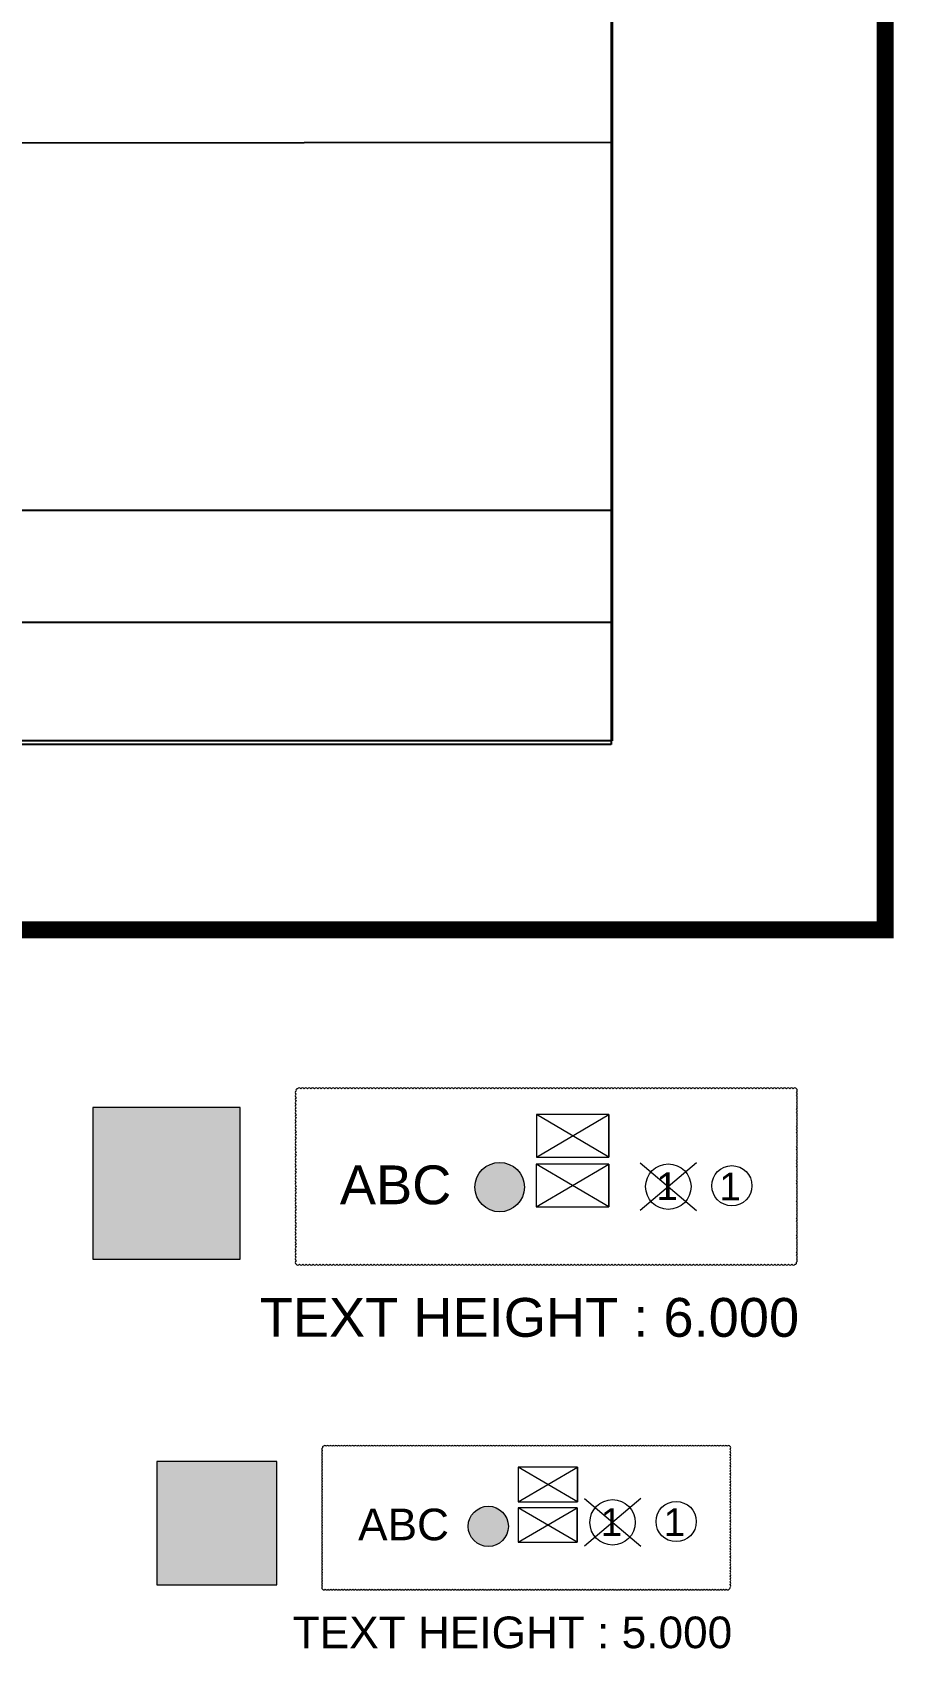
# Model space of a CAD drawing. Header units: inches. Extents: x -2907330 to 774627, y -12404360 to 10502691.
# Drawn here: x 15129.8 to 15265.9, y 2099.7 to 2355.2 of the extents above; entities that cross this region are included whole.
import ezdxf

# ---------------------------------------------------------------- set-up
doc = ezdxf.new("R2010")
doc.units = ezdxf.units.IN
doc.header["$MEASUREMENT"] = 0
doc.layers.add('CABLE SERVICE', color=7, linetype='Continuous', lineweight=0)
doc.styles.add('style1', font='arial.ttf', dxfattribs={"height": 2})

msp = doc.modelspace()

# ---------------------------------------------------------------- hatches: boundary and pattern name
at = {"lineweight": 0}
h = msp.add_hatch(color=3, dxfattribs=at)
h.dxf.hatch_style = 1
h.paths.add_polyline_path([(15162.62, 2185.22), (15139.3, 2185.22), (15139.3, 2161.24), (15162.62, 2161.24)])
h = msp.add_hatch(color=5, dxfattribs=at)
h.dxf.hatch_style = 1
h.paths.add_polyline_path([(15199.73, 2172.62, 1), (15207.55, 2172.62, 1)])
h = msp.add_hatch(color=3, dxfattribs=at)
h.dxf.hatch_style = 1
h.paths.add_polyline_path([(15168.43, 2129.27), (15149.43, 2129.27), (15149.43, 2109.73), (15168.43, 2109.73)])
h = msp.add_hatch(color=5, dxfattribs=at)
h.dxf.hatch_style = 1
h.paths.add_polyline_path([(15198.65, 2119, 1), (15205.02, 2119, 1)])

# ---------------------------------------------------------------- linework, layer by layer
at = {"color": 7, "linetype": 'Continuous'}
for p, q in [((13219.25, 2334.93), (15221.44, 2337.82)), ((14611.17, 2279.65), (15221.29, 2279.65)), ((14611.17, 2261.91), (15221.29, 2261.91))]:
    msp.add_line(p, q, dxfattribs=at)
at = {"linetype": 'Continuous', "const_width": 2.7}
msp.add_lwpolyline([(15264.58, 3866.02), (12871.15, 3866.02), (12871.15, 2213.3), (15264.58, 2213.3)], close=True, dxfattribs=at)
for points in [[(12914.43, 3836.72), (15221.29, 3836.72), (15221.29, 2242.6), (12914.43, 2242.6)], [(12914.58, 3837.26), (15221.44, 3837.26), (15221.44, 2243.15), (12914.58, 2243.15)]]:
    msp.add_lwpolyline(points, close=True)
at = {"lineweight": 5}
for points in [[(15171.45, 2160.42, 0.520567), (15171.99, 2160.42, 0.520567), (15172.52, 2160.42, 0.520567), (15173.06, 2160.42, 0.520567), (15173.6, 2160.42, 0.520567), (15174.13, 2160.42, 0.520567), (15174.67, 2160.42, 0.520567), (15175.21, 2160.42, 0.520567), (15175.74, 2160.42, 0.520567), (15176.28, 2160.42, 0.520567), (15176.82, 2160.42, 0.520567), (15177.35, 2160.42, 0.520567), (15177.89, 2160.42, 0.520567), (15178.43, 2160.42, 0.520567), (15178.96, 2160.42, 0.520567), (15179.5, 2160.42, 0.520567), (15180.04, 2160.42, 0.520567), (15180.57, 2160.42, 0.520567), (15181.11, 2160.42, 0.520567), (15181.65, 2160.42, 0.520567), (15182.19, 2160.42, 0.520567), (15182.72, 2160.42, 0.520567), (15183.26, 2160.42, 0.520567), (15183.8, 2160.42, 0.520567), (15184.33, 2160.42, 0.520567), (15184.87, 2160.42, 0.520567), (15185.41, 2160.42, 0.520567), (15185.94, 2160.42, 0.520567), (15186.48, 2160.42, 0.520567), (15187.02, 2160.42, 0.520567), (15187.55, 2160.42, 0.520567), (15188.09, 2160.42, 0.520567), (15188.63, 2160.42, 0.520567), (15189.16, 2160.42, 0.520567), (15189.7, 2160.42, 0.520567), (15190.24, 2160.42, 0.520567), (15190.77, 2160.42, 0.520567), (15191.31, 2160.42, 0.520567), (15191.85, 2160.42, 0.520567), (15192.38, 2160.42, 0.520567), (15192.92, 2160.42, 0.520567), (15193.46, 2160.42, 0.520567), (15194, 2160.42, 0.520567), (15194.53, 2160.42, 0.520567), (15195.07, 2160.42, 0.520567), (15195.61, 2160.42, 0.520567), (15196.14, 2160.42, 0.520567), (15196.68, 2160.42, 0.520567), (15197.22, 2160.42, 0.520567), (15197.75, 2160.42, 0.520567), (15198.29, 2160.42, 0.520567), (15198.83, 2160.42, 0.520567), (15199.36, 2160.42, 0.520567), (15199.9, 2160.42, 0.520567), (15200.44, 2160.42, 0.520567), (15200.97, 2160.42, 0.520567), (15201.51, 2160.42, 0.520567), (15202.05, 2160.42, 0.520567), (15202.58, 2160.42, 0.520567), (15203.12, 2160.42, 0.520567), (15203.66, 2160.42, 0.520567), (15204.19, 2160.42, 0.520567), (15204.73, 2160.42, 0.520567), (15205.27, 2160.42, 0.520567), (15205.81, 2160.42, 0.520567), (15206.34, 2160.42, 0.520567), (15206.88, 2160.42, 0.520567), (15207.42, 2160.42, 0.520567), (15207.95, 2160.42, 0.520567), (15208.49, 2160.42, 0.520567), (15209.03, 2160.42, 0.520567), (15209.56, 2160.42, 0.520567), (15210.1, 2160.42, 0.520567), (15210.64, 2160.42, 0.520567), (15211.17, 2160.42, 0.520567), (15211.71, 2160.42, 0.520567), (15212.25, 2160.42, 0.520567), (15212.78, 2160.42, 0.520567), (15213.32, 2160.42, 0.520567), (15213.86, 2160.42, 0.520567), (15214.39, 2160.42, 0.520567), (15214.93, 2160.42, 0.520567), (15215.47, 2160.42, 0.520567), (15216.01, 2160.42, 0.520567), (15216.54, 2160.42, 0.520567), (15217.08, 2160.42, 0.520567), (15217.62, 2160.42, 0.520567), (15218.15, 2160.42, 0.520567), (15218.69, 2160.42, 0.520567), (15219.23, 2160.42, 0.520567), (15219.76, 2160.42, 0.520567), (15220.3, 2160.42, 0.520567), (15220.84, 2160.42, 0.520567), (15221.37, 2160.42, 0.520567), (15221.91, 2160.42, 0.520567), (15222.45, 2160.42, 0.520567), (15222.98, 2160.42, 0.520567), (15223.52, 2160.42, 0.520567), (15224.06, 2160.42, 0.520567), (15224.59, 2160.42, 0.520567), (15225.13, 2160.42, 0.520567), (15225.67, 2160.42, 0.520567), (15226.2, 2160.42, 0.520567), (15226.74, 2160.42, 0.520567), (15227.28, 2160.42, 0.520567), (15227.82, 2160.42, 0.520567), (15228.35, 2160.42, 0.520567), (15228.89, 2160.42, 0.520567), (15229.43, 2160.42, 0.520567), (15229.96, 2160.42, 0.520567), (15230.5, 2160.42, 0.520567), (15231.04, 2160.42, 0.520567), (15231.57, 2160.42, 0.520567), (15232.11, 2160.42, 0.520567), (15232.65, 2160.42, 0.520567), (15233.18, 2160.42, 0.520567), (15233.72, 2160.42, 0.520567), (15234.26, 2160.42, 0.520567), (15234.79, 2160.42, 0.520567), (15235.33, 2160.42, 0.520567), (15235.87, 2160.42, 0.520567), (15236.4, 2160.42, 0.520567), (15236.94, 2160.42, 0.520567), (15237.48, 2160.42, 0.520567), (15238.01, 2160.42, 0.520567), (15238.55, 2160.42, 0.520567), (15239.09, 2160.42, 0.520567), (15239.63, 2160.42, 0.520567), (15240.16, 2160.42, 0.520567), (15240.7, 2160.42, 0.520567), (15241.24, 2160.42, 0.520567), (15241.77, 2160.42, 0.520567), (15242.31, 2160.42, 0.520567), (15242.85, 2160.42, 0.520567), (15243.38, 2160.42, 0.520567), (15243.92, 2160.42, 0.520567), (15244.46, 2160.42, 0.520567), (15244.99, 2160.42, 0.520567), (15245.53, 2160.42, 0.520567), (15246.07, 2160.42, 0.520567), (15246.6, 2160.42, 0.520567), (15247.14, 2160.42, 0.520567), (15247.68, 2160.42, 0.520567), (15248.21, 2160.42, 0.520567), (15248.75, 2160.42, 0.520567), (15249.29, 2160.42, 0.520567), (15249.83, 2160.42, 0.520567), (15250.36, 2160.42, 0.520567), (15250.55, 2160.77, 0.520567), (15250.55, 2161.3, 0.520567), (15250.55, 2161.84, 0.520567), (15250.55, 2162.38, 0.520567), (15250.55, 2162.91, 0.520567), (15250.55, 2163.45, 0.520567), (15250.55, 2163.99, 0.520567), (15250.55, 2164.52, 0.520567), (15250.55, 2165.06, 0.520567), (15250.55, 2165.6, 0.520567), (15250.55, 2166.14, 0.520567), (15250.55, 2166.67, 0.520567), (15250.55, 2167.21, 0.520567), (15250.55, 2167.75, 0.520567), (15250.55, 2168.28, 0.520567), (15250.55, 2168.82, 0.520567), (15250.55, 2169.36, 0.520567), (15250.55, 2169.89, 0.520567), (15250.55, 2170.43, 0.520567), (15250.55, 2170.97, 0.520567), (15250.55, 2171.5, 0.520567), (15250.55, 2172.04, 0.520567), (15250.55, 2172.58, 0.520567), (15250.55, 2173.11, 0.520567), (15250.55, 2173.65, 0.520567), (15250.55, 2174.19, 0.520567), (15250.55, 2174.72, 0.520567), (15250.55, 2175.26, 0.520567), (15250.55, 2175.8, 0.520567), (15250.55, 2176.33, 0.520567), (15250.55, 2176.87, 0.520567), (15250.55, 2177.41, 0.520567), (15250.55, 2177.95, 0.520567), (15250.55, 2178.48, 0.520567), (15250.55, 2179.02, 0.520567), (15250.55, 2179.56, 0.520567), (15250.55, 2180.09, 0.520567), (15250.55, 2180.63, 0.520567), (15250.55, 2181.17, 0.520567), (15250.55, 2181.7, 0.520567), (15250.55, 2182.24, 0.520567), (15250.55, 2182.78, 0.520567), (15250.55, 2183.31, 0.520567), (15250.55, 2183.85, 0.520567), (15250.55, 2184.39, 0.520567), (15250.55, 2184.92, 0.520567), (15250.55, 2185.46, 0.520567), (15250.55, 2186, 0.520567), (15250.55, 2186.53, 0.520567), (15250.55, 2187.07, 0.520567), (15250.55, 2187.61, 0.520567), (15250.55, 2188.15, 0.520567), (15250.04, 2188.17, 0.520567), (15249.5, 2188.17, 0.520567), (15248.96, 2188.17, 0.520567), (15248.43, 2188.17, 0.520567), (15247.89, 2188.17, 0.520567), (15247.35, 2188.17, 0.520567), (15246.82, 2188.17, 0.520567), (15246.28, 2188.17, 0.520567), (15245.74, 2188.17, 0.520567), (15245.21, 2188.17, 0.520567), (15244.67, 2188.17, 0.520567), (15244.13, 2188.17, 0.520567), (15243.6, 2188.17, 0.520567), (15243.06, 2188.17, 0.520567), (15242.52, 2188.17, 0.520567), (15241.99, 2188.17, 0.520567), (15241.45, 2188.17, 0.520567), (15240.91, 2188.17, 0.520567), (15240.37, 2188.17, 0.520567), (15239.84, 2188.17, 0.520567), (15239.3, 2188.17, 0.520567), (15238.76, 2188.17, 0.520567), (15238.23, 2188.17, 0.520567), (15237.69, 2188.17, 0.520567), (15237.15, 2188.17, 0.520567), (15236.62, 2188.17, 0.520567), (15236.08, 2188.17, 0.520567), (15235.54, 2188.17, 0.520567), (15235.01, 2188.17, 0.520567), (15234.47, 2188.17, 0.520567), (15233.93, 2188.17, 0.520567), (15233.4, 2188.17, 0.520567), (15232.86, 2188.17, 0.520567), (15232.32, 2188.17, 0.520567), (15231.79, 2188.17, 0.520567), (15231.25, 2188.17, 0.520567), (15230.71, 2188.17, 0.520567), (15230.18, 2188.17, 0.520567), (15229.64, 2188.17, 0.520567), (15229.1, 2188.17, 0.520567), (15228.56, 2188.17, 0.520567), (15228.03, 2188.17, 0.520567), (15227.49, 2188.17, 0.520567), (15226.95, 2188.17, 0.520567), (15226.42, 2188.17, 0.520567), (15225.88, 2188.17, 0.520567), (15225.34, 2188.17, 0.520567), (15224.81, 2188.17, 0.520567), (15224.27, 2188.17, 0.520567), (15223.73, 2188.17, 0.520567), (15223.2, 2188.17, 0.520567), (15222.66, 2188.17, 0.520567), (15222.12, 2188.17, 0.520567), (15221.59, 2188.17, 0.520567), (15221.05, 2188.17, 0.520567), (15220.51, 2188.17, 0.520567), (15219.98, 2188.17, 0.520567), (15219.44, 2188.17, 0.520567), (15218.9, 2188.17, 0.520567), (15218.37, 2188.17, 0.520567), (15217.83, 2188.17, 0.520567), (15217.29, 2188.17, 0.520567), (15216.75, 2188.17, 0.520567), (15216.22, 2188.17, 0.520567), (15215.68, 2188.17, 0.520567), (15215.14, 2188.17, 0.520567), (15214.61, 2188.17, 0.520567), (15214.07, 2188.17, 0.520567), (15213.53, 2188.17, 0.520567), (15213, 2188.17, 0.520567), (15212.46, 2188.17, 0.520567), (15211.92, 2188.17, 0.520567), (15211.39, 2188.17, 0.520567), (15210.85, 2188.17, 0.520567), (15210.31, 2188.17, 0.520567), (15209.78, 2188.17, 0.520567), (15209.24, 2188.17, 0.520567), (15208.7, 2188.17, 0.520567), (15208.17, 2188.17, 0.520567), (15207.63, 2188.17, 0.520567), (15207.09, 2188.17, 0.520567), (15206.55, 2188.17, 0.520567), (15206.02, 2188.17, 0.520567), (15205.48, 2188.17, 0.520567), (15204.94, 2188.17, 0.520567), (15204.41, 2188.17, 0.520567), (15203.87, 2188.17, 0.520567), (15203.33, 2188.17, 0.520567), (15202.8, 2188.17, 0.520567), (15202.26, 2188.17, 0.520567), (15201.72, 2188.17, 0.520567), (15201.19, 2188.17, 0.520567), (15200.65, 2188.17, 0.520567), (15200.11, 2188.17, 0.520567), (15199.58, 2188.17, 0.520567), (15199.04, 2188.17, 0.520567), (15198.5, 2188.17, 0.520567), (15197.97, 2188.17, 0.520567), (15197.43, 2188.17, 0.520567), (15196.89, 2188.17, 0.520567), (15196.36, 2188.17, 0.520567), (15195.82, 2188.17, 0.520567), (15195.28, 2188.17, 0.520567), (15194.74, 2188.17, 0.520567), (15194.21, 2188.17, 0.520567), (15193.67, 2188.17, 0.520567), (15193.13, 2188.17, 0.520567), (15192.6, 2188.17, 0.520567), (15192.06, 2188.17, 0.520567), (15191.52, 2188.17, 0.520567), (15190.99, 2188.17, 0.520567), (15190.45, 2188.17, 0.520567), (15189.91, 2188.17, 0.520567), (15189.38, 2188.17, 0.520567), (15188.84, 2188.17, 0.520567), (15188.3, 2188.17, 0.520567), (15187.77, 2188.17, 0.520567), (15187.23, 2188.17, 0.520567), (15186.69, 2188.17, 0.520567), (15186.16, 2188.17, 0.520567), (15185.62, 2188.17, 0.520567), (15185.08, 2188.17, 0.520567), (15184.54, 2188.17, 0.520567), (15184.01, 2188.17, 0.520567), (15183.47, 2188.17, 0.520567), (15182.93, 2188.17, 0.520567), (15182.4, 2188.17, 0.520567), (15181.86, 2188.17, 0.520567), (15181.32, 2188.17, 0.520567), (15180.79, 2188.17, 0.520567), (15180.25, 2188.17, 0.520567), (15179.71, 2188.17, 0.520567), (15179.18, 2188.17, 0.520567), (15178.64, 2188.17, 0.520567), (15178.1, 2188.17, 0.520567), (15177.57, 2188.17, 0.520567), (15177.03, 2188.17, 0.520567), (15176.49, 2188.17, 0.520567), (15175.96, 2188.17, 0.520567), (15175.42, 2188.17, 0.520567), (15174.88, 2188.17, 0.520567), (15174.35, 2188.17, 0.520567), (15173.81, 2188.17, 0.520567), (15173.27, 2188.17, 0.520567), (15172.73, 2188.17, 0.520567), (15172.2, 2188.17, 0.520567), (15171.66, 2188.17, 0.520567), (15171.45, 2187.84, 0.520567), (15171.45, 2187.31, 0.520567), (15171.45, 2186.77, 0.520567), (15171.45, 2186.23, 0.520567), (15171.45, 2185.69, 0.520567), (15171.45, 2185.16, 0.520567), (15171.45, 2184.62, 0.520567), (15171.45, 2184.08, 0.520567), (15171.45, 2183.55, 0.520567), (15171.45, 2183.01, 0.520567), (15171.45, 2182.47, 0.520567), (15171.45, 2181.94, 0.520567), (15171.45, 2181.4, 0.520567), (15171.45, 2180.86, 0.520567), (15171.45, 2180.33, 0.520567), (15171.45, 2179.79, 0.520567), (15171.45, 2179.25, 0.520567), (15171.45, 2178.72, 0.520567), (15171.45, 2178.18, 0.520567), (15171.45, 2177.64, 0.520567), (15171.45, 2177.11, 0.520567), (15171.45, 2176.57, 0.520567), (15171.45, 2176.03, 0.520567), (15171.45, 2175.5, 0.520567), (15171.45, 2174.96, 0.520567), (15171.45, 2174.42, 0.520567), (15171.45, 2173.88, 0.520567), (15171.45, 2173.35, 0.520567), (15171.45, 2172.81, 0.520567), (15171.45, 2172.27, 0.520567), (15171.45, 2171.74, 0.520567), (15171.45, 2171.2, 0.520567), (15171.45, 2170.66, 0.520567), (15171.45, 2170.13, 0.520567), (15171.45, 2169.59, 0.520567), (15171.45, 2169.05, 0.520567), (15171.45, 2168.52, 0.520567), (15171.45, 2167.98, 0.520567), (15171.45, 2167.44, 0.520567), (15171.45, 2166.91, 0.520567), (15171.45, 2166.37, 0.520567), (15171.45, 2165.83, 0.520567), (15171.45, 2165.3, 0.520567), (15171.45, 2164.76, 0.520567), (15171.45, 2164.22, 0.520567), (15171.45, 2163.69, 0.520567), (15171.45, 2163.15, 0.520567), (15171.45, 2162.61, 0.520567), (15171.45, 2162.07, 0.520567), (15171.45, 2161.54, 0.520567), (15171.45, 2161, 0.520567)], [(15175.62, 2109.07, 0.520567), (15176.05, 2109.07, 0.520567), (15176.49, 2109.07, 0.520567), (15176.93, 2109.07, 0.520567), (15177.37, 2109.07, 0.520567), (15177.8, 2109.07, 0.520567), (15178.24, 2109.07, 0.520567), (15178.68, 2109.07, 0.520567), (15179.12, 2109.07, 0.520567), (15179.55, 2109.07, 0.520567), (15179.99, 2109.07, 0.520567), (15180.43, 2109.07, 0.520567), (15180.86, 2109.07, 0.520567), (15181.3, 2109.07, 0.520567), (15181.74, 2109.07, 0.520567), (15182.18, 2109.07, 0.520567), (15182.61, 2109.07, 0.520567), (15183.05, 2109.07, 0.520567), (15183.49, 2109.07, 0.520567), (15183.93, 2109.07, 0.520567), (15184.36, 2109.07, 0.520567), (15184.8, 2109.07, 0.520567), (15185.24, 2109.07, 0.520567), (15185.67, 2109.07, 0.520567), (15186.11, 2109.07, 0.520567), (15186.55, 2109.07, 0.520567), (15186.99, 2109.07, 0.520567), (15187.42, 2109.07, 0.520567), (15187.86, 2109.07, 0.520567), (15188.3, 2109.07, 0.520567), (15188.74, 2109.07, 0.520567), (15189.17, 2109.07, 0.520567), (15189.61, 2109.07, 0.520567), (15190.05, 2109.07, 0.520567), (15190.49, 2109.07, 0.520567), (15190.92, 2109.07, 0.520567), (15191.36, 2109.07, 0.520567), (15191.8, 2109.07, 0.520567), (15192.23, 2109.07, 0.520567), (15192.67, 2109.07, 0.520567), (15193.11, 2109.07, 0.520567), (15193.55, 2109.07, 0.520567), (15193.98, 2109.07, 0.520567), (15194.42, 2109.07, 0.520567), (15194.86, 2109.07, 0.520567), (15195.3, 2109.07, 0.520567), (15195.73, 2109.07, 0.520567), (15196.17, 2109.07, 0.520567), (15196.61, 2109.07, 0.520567), (15197.04, 2109.07, 0.520567), (15197.48, 2109.07, 0.520567), (15197.92, 2109.07, 0.520567), (15198.36, 2109.07, 0.520567), (15198.79, 2109.07, 0.520567), (15199.23, 2109.07, 0.520567), (15199.67, 2109.07, 0.520567), (15200.11, 2109.07, 0.520567), (15200.54, 2109.07, 0.520567), (15200.98, 2109.07, 0.520567), (15201.42, 2109.07, 0.520567), (15201.85, 2109.07, 0.520567), (15202.29, 2109.07, 0.520567), (15202.73, 2109.07, 0.520567), (15203.17, 2109.07, 0.520567), (15203.6, 2109.07, 0.520567), (15204.04, 2109.07, 0.520567), (15204.48, 2109.07, 0.520567), (15204.92, 2109.07, 0.520567), (15205.35, 2109.07, 0.520567), (15205.79, 2109.07, 0.520567), (15206.23, 2109.07, 0.520567), (15206.66, 2109.07, 0.520567), (15207.1, 2109.07, 0.520567), (15207.54, 2109.07, 0.520567), (15207.98, 2109.07, 0.520567), (15208.41, 2109.07, 0.520567), (15208.85, 2109.07, 0.520567), (15209.29, 2109.07, 0.520567), (15209.73, 2109.07, 0.520567), (15210.16, 2109.07, 0.520567), (15210.6, 2109.07, 0.520567), (15211.04, 2109.07, 0.520567), (15211.47, 2109.07, 0.520567), (15211.91, 2109.07, 0.520567), (15212.35, 2109.07, 0.520567), (15212.79, 2109.07, 0.520567), (15213.22, 2109.07, 0.520567), (15213.66, 2109.07, 0.520567), (15214.1, 2109.07, 0.520567), (15214.54, 2109.07, 0.520567), (15214.97, 2109.07, 0.520567), (15215.41, 2109.07, 0.520567), (15215.85, 2109.07, 0.520567), (15216.29, 2109.07, 0.520567), (15216.72, 2109.07, 0.520567), (15217.16, 2109.07, 0.520567), (15217.6, 2109.07, 0.520567), (15218.03, 2109.07, 0.520567), (15218.47, 2109.07, 0.520567), (15218.91, 2109.07, 0.520567), (15219.35, 2109.07, 0.520567), (15219.78, 2109.07, 0.520567), (15220.22, 2109.07, 0.520567), (15220.66, 2109.07, 0.520567), (15221.1, 2109.07, 0.520567), (15221.53, 2109.07, 0.520567), (15221.97, 2109.07, 0.520567), (15222.41, 2109.07, 0.520567), (15222.84, 2109.07, 0.520567), (15223.28, 2109.07, 0.520567), (15223.72, 2109.07, 0.520567), (15224.16, 2109.07, 0.520567), (15224.59, 2109.07, 0.520567), (15225.03, 2109.07, 0.520567), (15225.47, 2109.07, 0.520567), (15225.91, 2109.07, 0.520567), (15226.34, 2109.07, 0.520567), (15226.78, 2109.07, 0.520567), (15227.22, 2109.07, 0.520567), (15227.65, 2109.07, 0.520567), (15228.09, 2109.07, 0.520567), (15228.53, 2109.07, 0.520567), (15228.97, 2109.07, 0.520567), (15229.4, 2109.07, 0.520567), (15229.84, 2109.07, 0.520567), (15230.28, 2109.07, 0.520567), (15230.72, 2109.07, 0.520567), (15231.15, 2109.07, 0.520567), (15231.59, 2109.07, 0.520567), (15232.03, 2109.07, 0.520567), (15232.46, 2109.07, 0.520567), (15232.9, 2109.07, 0.520567), (15233.34, 2109.07, 0.520567), (15233.78, 2109.07, 0.520567), (15234.21, 2109.07, 0.520567), (15234.65, 2109.07, 0.520567), (15235.09, 2109.07, 0.520567), (15235.53, 2109.07, 0.520567), (15235.96, 2109.07, 0.520567), (15236.4, 2109.07, 0.520567), (15236.84, 2109.07, 0.520567), (15237.28, 2109.07, 0.520567), (15237.71, 2109.07, 0.520567), (15238.15, 2109.07, 0.520567), (15238.59, 2109.07, 0.520567), (15239.02, 2109.07, 0.520567), (15239.46, 2109.07, 0.520567), (15239.9, 2109.07, 0.520567), (15240.05, 2109.35, 0.520567), (15240.05, 2109.79, 0.520567), (15240.05, 2110.22, 0.520567), (15240.05, 2110.66, 0.520567), (15240.05, 2111.1, 0.520567), (15240.05, 2111.54, 0.520567), (15240.05, 2111.97, 0.520567), (15240.05, 2112.41, 0.520567), (15240.05, 2112.85, 0.520567), (15240.05, 2113.29, 0.520567), (15240.05, 2113.72, 0.520567), (15240.05, 2114.16, 0.520567), (15240.05, 2114.6, 0.520567), (15240.05, 2115.03, 0.520567), (15240.05, 2115.47, 0.520567), (15240.05, 2115.91, 0.520567), (15240.05, 2116.35, 0.520567), (15240.05, 2116.78, 0.520567), (15240.05, 2117.22, 0.520567), (15240.05, 2117.66, 0.520567), (15240.05, 2118.1, 0.520567), (15240.05, 2118.53, 0.520567), (15240.05, 2118.97, 0.520567), (15240.05, 2119.41, 0.520567), (15240.05, 2119.84, 0.520567), (15240.05, 2120.28, 0.520567), (15240.05, 2120.72, 0.520567), (15240.05, 2121.16, 0.520567), (15240.05, 2121.59, 0.520567), (15240.05, 2122.03, 0.520567), (15240.05, 2122.47, 0.520567), (15240.05, 2122.91, 0.520567), (15240.05, 2123.34, 0.520567), (15240.05, 2123.78, 0.520567), (15240.05, 2124.22, 0.520567), (15240.05, 2124.65, 0.520567), (15240.05, 2125.09, 0.520567), (15240.05, 2125.53, 0.520567), (15240.05, 2125.97, 0.520567), (15240.05, 2126.4, 0.520567), (15240.05, 2126.84, 0.520567), (15240.05, 2127.28, 0.520567), (15240.05, 2127.72, 0.520567), (15240.05, 2128.15, 0.520567), (15240.05, 2128.59, 0.520567), (15240.05, 2129.03, 0.520567), (15240.05, 2129.47, 0.520567), (15240.05, 2129.9, 0.520567), (15240.05, 2130.34, 0.520567), (15240.05, 2130.78, 0.520567), (15240.05, 2131.21, 0.520567), (15240.05, 2131.65, 0.520567), (15239.63, 2131.67, 0.520567), (15239.2, 2131.67, 0.520567), (15238.76, 2131.67, 0.520567), (15238.32, 2131.67, 0.520567), (15237.89, 2131.67, 0.520567), (15237.45, 2131.67, 0.520567), (15237.01, 2131.67, 0.520567), (15236.57, 2131.67, 0.520567), (15236.14, 2131.67, 0.520567), (15235.7, 2131.67, 0.520567), (15235.26, 2131.67, 0.520567), (15234.82, 2131.67, 0.520567), (15234.39, 2131.67, 0.520567), (15233.95, 2131.67, 0.520567), (15233.51, 2131.67, 0.520567), (15233.08, 2131.67, 0.520567), (15232.64, 2131.67, 0.520567), (15232.2, 2131.67, 0.520567), (15231.76, 2131.67, 0.520567), (15231.33, 2131.67, 0.520567), (15230.89, 2131.67, 0.520567), (15230.45, 2131.67, 0.520567), (15230.01, 2131.67, 0.520567), (15229.58, 2131.67, 0.520567), (15229.14, 2131.67, 0.520567), (15228.7, 2131.67, 0.520567), (15228.27, 2131.67, 0.520567), (15227.83, 2131.67, 0.520567), (15227.39, 2131.67, 0.520567), (15226.95, 2131.67, 0.520567), (15226.52, 2131.67, 0.520567), (15226.08, 2131.67, 0.520567), (15225.64, 2131.67, 0.520567), (15225.2, 2131.67, 0.520567), (15224.77, 2131.67, 0.520567), (15224.33, 2131.67, 0.520567), (15223.89, 2131.67, 0.520567), (15223.46, 2131.67, 0.520567), (15223.02, 2131.67, 0.520567), (15222.58, 2131.67, 0.520567), (15222.14, 2131.67, 0.520567), (15221.71, 2131.67, 0.520567), (15221.27, 2131.67, 0.520567), (15220.83, 2131.67, 0.520567), (15220.39, 2131.67, 0.520567), (15219.96, 2131.67, 0.520567), (15219.52, 2131.67, 0.520567), (15219.08, 2131.67, 0.520567), (15218.64, 2131.67, 0.520567), (15218.21, 2131.67, 0.520567), (15217.77, 2131.67, 0.520567), (15217.33, 2131.67, 0.520567), (15216.9, 2131.67, 0.520567), (15216.46, 2131.67, 0.520567), (15216.02, 2131.67, 0.520567), (15215.58, 2131.67, 0.520567), (15215.15, 2131.67, 0.520567), (15214.71, 2131.67, 0.520567), (15214.27, 2131.67, 0.520567), (15213.83, 2131.67, 0.520567), (15213.4, 2131.67, 0.520567), (15212.96, 2131.67, 0.520567), (15212.52, 2131.67, 0.520567), (15212.09, 2131.67, 0.520567), (15211.65, 2131.67, 0.520567), (15211.21, 2131.67, 0.520567), (15210.77, 2131.67, 0.520567), (15210.34, 2131.67, 0.520567), (15209.9, 2131.67, 0.520567), (15209.46, 2131.67, 0.520567), (15209.02, 2131.67, 0.520567), (15208.59, 2131.67, 0.520567), (15208.15, 2131.67, 0.520567), (15207.71, 2131.67, 0.520567), (15207.28, 2131.67, 0.520567), (15206.84, 2131.67, 0.520567), (15206.4, 2131.67, 0.520567), (15205.96, 2131.67, 0.520567), (15205.53, 2131.67, 0.520567), (15205.09, 2131.67, 0.520567), (15204.65, 2131.67, 0.520567), (15204.21, 2131.67, 0.520567), (15203.78, 2131.67, 0.520567), (15203.34, 2131.67, 0.520567), (15202.9, 2131.67, 0.520567), (15202.47, 2131.67, 0.520567), (15202.03, 2131.67, 0.520567), (15201.59, 2131.67, 0.520567), (15201.15, 2131.67, 0.520567), (15200.72, 2131.67, 0.520567), (15200.28, 2131.67, 0.520567), (15199.84, 2131.67, 0.520567), (15199.4, 2131.67, 0.520567), (15198.97, 2131.67, 0.520567), (15198.53, 2131.67, 0.520567), (15198.09, 2131.67, 0.520567), (15197.65, 2131.67, 0.520567), (15197.22, 2131.67, 0.520567), (15196.78, 2131.67, 0.520567), (15196.34, 2131.67, 0.520567), (15195.91, 2131.67, 0.520567), (15195.47, 2131.67, 0.520567), (15195.03, 2131.67, 0.520567), (15194.59, 2131.67, 0.520567), (15194.16, 2131.67, 0.520567), (15193.72, 2131.67, 0.520567), (15193.28, 2131.67, 0.520567), (15192.84, 2131.67, 0.520567), (15192.41, 2131.67, 0.520567), (15191.97, 2131.67, 0.520567), (15191.53, 2131.67, 0.520567), (15191.1, 2131.67, 0.520567), (15190.66, 2131.67, 0.520567), (15190.22, 2131.67, 0.520567), (15189.78, 2131.67, 0.520567), (15189.35, 2131.67, 0.520567), (15188.91, 2131.67, 0.520567), (15188.47, 2131.67, 0.520567), (15188.03, 2131.67, 0.520567), (15187.6, 2131.67, 0.520567), (15187.16, 2131.67, 0.520567), (15186.72, 2131.67, 0.520567), (15186.29, 2131.67, 0.520567), (15185.85, 2131.67, 0.520567), (15185.41, 2131.67, 0.520567), (15184.97, 2131.67, 0.520567), (15184.54, 2131.67, 0.520567), (15184.1, 2131.67, 0.520567), (15183.66, 2131.67, 0.520567), (15183.22, 2131.67, 0.520567), (15182.79, 2131.67, 0.520567), (15182.35, 2131.67, 0.520567), (15181.91, 2131.67, 0.520567), (15181.48, 2131.67, 0.520567), (15181.04, 2131.67, 0.520567), (15180.6, 2131.67, 0.520567), (15180.16, 2131.67, 0.520567), (15179.73, 2131.67, 0.520567), (15179.29, 2131.67, 0.520567), (15178.85, 2131.67, 0.520567), (15178.41, 2131.67, 0.520567), (15177.98, 2131.67, 0.520567), (15177.54, 2131.67, 0.520567), (15177.1, 2131.67, 0.520567), (15176.67, 2131.67, 0.520567), (15176.23, 2131.67, 0.520567), (15175.79, 2131.67, 0.520567), (15175.62, 2131.4, 0.520567), (15175.62, 2130.97, 0.520567), (15175.62, 2130.53, 0.520567), (15175.62, 2130.09, 0.520567), (15175.62, 2129.66, 0.520567), (15175.62, 2129.22, 0.520567), (15175.62, 2128.78, 0.520567), (15175.62, 2128.34, 0.520567), (15175.62, 2127.91, 0.520567), (15175.62, 2127.47, 0.520567), (15175.62, 2127.03, 0.520567), (15175.62, 2126.59, 0.520567), (15175.62, 2126.16, 0.520567), (15175.62, 2125.72, 0.520567), (15175.62, 2125.28, 0.520567), (15175.62, 2124.85, 0.520567), (15175.62, 2124.41, 0.520567), (15175.62, 2123.97, 0.520567), (15175.62, 2123.53, 0.520567), (15175.62, 2123.1, 0.520567), (15175.62, 2122.66, 0.520567), (15175.62, 2122.22, 0.520567), (15175.62, 2121.78, 0.520567), (15175.62, 2121.35, 0.520567), (15175.62, 2120.91, 0.520567), (15175.62, 2120.47, 0.520567), (15175.62, 2120.04, 0.520567), (15175.62, 2119.6, 0.520567), (15175.62, 2119.16, 0.520567), (15175.62, 2118.72, 0.520567), (15175.62, 2118.29, 0.520567), (15175.62, 2117.85, 0.520567), (15175.62, 2117.41, 0.520567), (15175.62, 2116.97, 0.520567), (15175.62, 2116.54, 0.520567), (15175.62, 2116.1, 0.520567), (15175.62, 2115.66, 0.520567), (15175.62, 2115.23, 0.520567), (15175.62, 2114.79, 0.520567), (15175.62, 2114.35, 0.520567), (15175.62, 2113.91, 0.520567), (15175.62, 2113.48, 0.520567), (15175.62, 2113.04, 0.520567), (15175.62, 2112.6, 0.520567), (15175.62, 2112.16, 0.520567), (15175.62, 2111.73, 0.520567), (15175.62, 2111.29, 0.520567), (15175.62, 2110.85, 0.520567), (15175.62, 2110.41, 0.520567), (15175.62, 2109.98, 0.520567), (15175.62, 2109.54, 0.520567)]]:
    msp.add_lwpolyline(points, format="xyb", close=True, dxfattribs=at)
at = {"color": 5, "lineweight": 0}
for points in [[(15139.3, 2161.24), (15162.62, 2161.24), (15162.62, 2185.22), (15139.3, 2185.22)], [(15149.43, 2109.73), (15168.43, 2109.73), (15168.43, 2129.27), (15149.43, 2129.27)]]:
    msp.add_lwpolyline(points, close=True, dxfattribs=at)
at = {"color": 1, "lineweight": 0}
for points in [[(15220.92, 2184.09), (15209.45, 2184.09), (15209.45, 2177.38), (15220.92, 2177.38)], [(15215.92, 2128.35), (15206.57, 2128.35), (15206.57, 2122.88), (15215.92, 2122.88)]]:
    msp.add_lwpolyline(points, close=True, dxfattribs=at)
for points in [[(15209.45, 2177.38), (15220.92, 2184.09), (15220.92, 2177.38), (15209.45, 2184.09)], [(15206.57, 2122.88), (15215.92, 2128.35), (15215.92, 2122.88), (15206.57, 2128.35)]]:
    msp.add_lwpolyline(points, dxfattribs=at)
at = {"color": 30, "lineweight": 0}
for points in [[(15220.88, 2176.24), (15209.41, 2176.24), (15209.41, 2169.52), (15220.88, 2169.52)], [(15215.88, 2121.95), (15206.54, 2121.95), (15206.54, 2116.48), (15215.88, 2116.48)]]:
    msp.add_lwpolyline(points, close=True, dxfattribs=at)
for points in [[(15209.41, 2169.52), (15220.88, 2176.24), (15220.88, 2169.52), (15209.41, 2176.24)], [(15206.54, 2116.48), (15215.88, 2121.95), (15215.88, 2116.48), (15206.54, 2121.95)]]:
    msp.add_lwpolyline(points, dxfattribs=at)
at = {"lineweight": 0}
for centre, radius in [((15203.64, 2172.62), 3.91), ((15230.3, 2172.7), 3.59), ((15240.35, 2172.84), 3.18), ((15201.84, 2119), 3.18), ((15221.49, 2119.63), 3.59), ((15231.54, 2119.76), 3.18)]:
    msp.add_circle(centre, radius, dxfattribs=at)
at = {"layer": 'CABLE SERVICE', "lineweight": 0}
for p, q in [((15225.86, 2176.48), (15234.74, 2168.92)), ((15234.74, 2176.48), (15225.86, 2168.92)), ((15217.05, 2123.4), (15225.93, 2115.85)), ((15225.93, 2123.4), (15217.05, 2115.85))]:
    msp.add_line(p, q, dxfattribs=at)

# ---------------------------------------------------------------- texts
at = {"layer": 'CABLE SERVICE', "style": 'style1'}
for p in [(15228.42, 2170.57), (15238.37, 2170.56), (15219.61, 2117.5), (15229.56, 2117.48)]:
    msp.add_text('1', height=4.37, dxfattribs=at).set_placement(p)
at = {"layer": 'CABLE SERVICE', "lineweight": 5, "attachment_point": 1, "style": 'style1'}
for s, width, gutter_width, insert, char_height in [('ABC', 23.7254, 10.74, (15178.37, 2176.05), 6.138), ('\\pxqc;TEXT HEIGHT : 6.000', 99.5984, 10.74, (15158.54, 2155.1), 6.1381), ('ABC', 19.3263, 8.75, (15181.26, 2121.8), 5), ('\\pxqc;TEXT HEIGHT : 5.000', 81.131, 8.75, (15165.1, 2104.74), 5)]:
    msp.add_mtext_dynamic_manual_height_columns(s, width=width, gutter_width=gutter_width, heights=[0], dxfattribs=dict(at, insert=insert, char_height=char_height))

doc.saveas('drawing.dxf')
